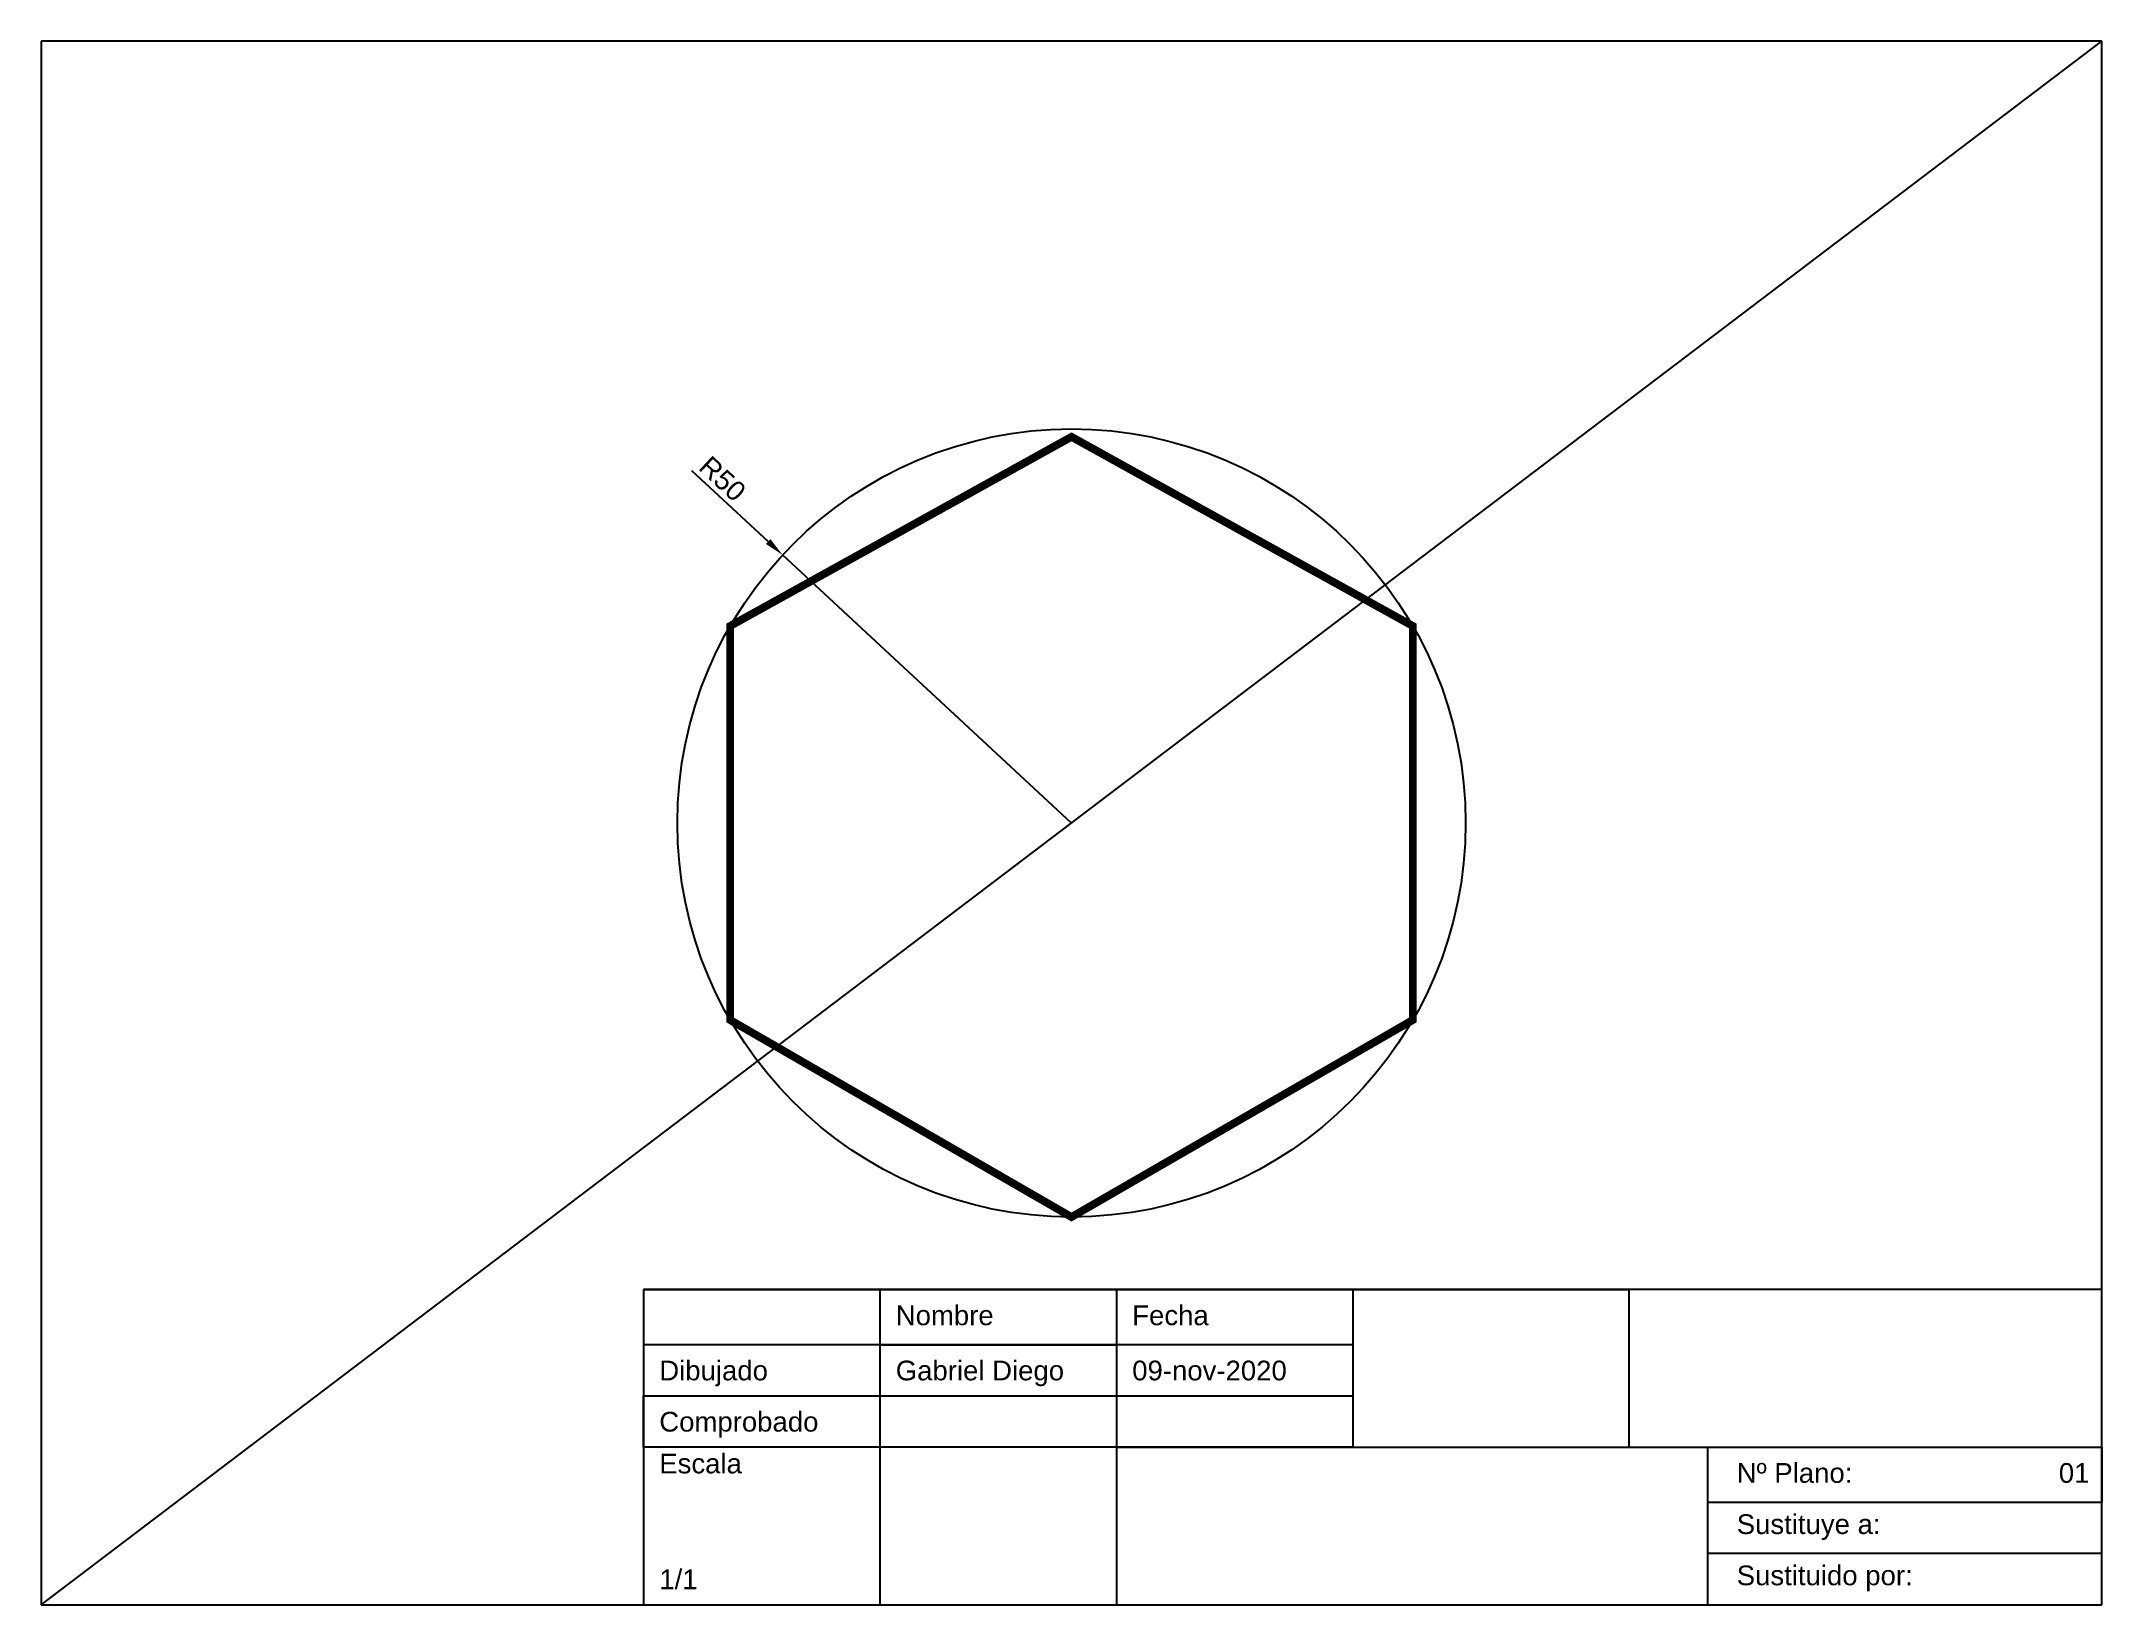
# Model space of a CAD drawing. Header units: millimetres. Extents: x 1681 to 4114, y 742 to 1650.
# Drawn here: x 1680.6 to 1942, y 741.9 to 940.4 of the extents above.
import ezdxf

# ---------------------------------------------------------------- set-up
doc = ezdxf.new("R2010")
doc.units = ezdxf.units.MM
doc.layers.add('auxiliares1', color=252, linetype='Continuous')
doc.styles.get("Standard").update_dxf_attribs({"font": 'arial.ttf'})
doc.dimstyles.new('ISO-25', dxfattribs={"dimtxt": 2.5, "dimasz": 2.5, "dimexe": 1.25, "dimexo": 0.625, "dimtad": 1, "dimtxsty": 'Standard', "dimcen": 2.5, "dimadec": 0, "dimazin": 0, "dimtfac": 1, "dimtmove": 0, "dimatfit": 3, "dimfxl": 1, "dimarcsym": 0})

# ---------------------------------------------------------------- blocks, each defined once
blk = doc.blocks.new('*D5')
at = {"layer": 'auxiliares1', "color": 0, "lineweight": -2, "transparency": 16777216}
for p, q in [((1763.08, 885.9), (1772.81, 876.87)), ((1811.29, 841.15), (1774.64, 875.17))]:
    blk.add_line(p, q, dxfattribs=at)
at = {"layer": 'auxiliares1', "color": 0, "transparency": 16777216}
blk.add_solid([(1773.09, 877.17), (1772.52, 876.56), (1774.64, 875.17)], dxfattribs=at)
at = {"layer": 'Defpoints', "color": 0, "transparency": 16777216}
for p in [(1774.64, 875.17), (1811.29, 841.15)]:
    blk.add_point(p, dxfattribs=at)
at = {"layer": 'auxiliares1', "color": 0, "transparency": 16777216, "insert": (1767.02, 884.83), "char_height": 2.5, "attachment_point": 5, "rotation": 317.1353}
blk.add_mtext('R50', dxfattribs=at)

msp = doc.modelspace()

# ---------------------------------------------------------------- linework, layer by layer
for p, q in [((1941.993, 940.36), (1680.583, 940.36)), ((1680.583, 940.36), (1680.583, 741.95)), ((1941.993, 741.95), (1941.993, 940.36)), ((1941.993, 781.95), (1756.993, 781.95)), ((1756.993, 781.95), (1756.993, 741.95)), ((1756.993, 781.95), (1786.993, 781.95)), ((1786.993, 781.95), (1786.993, 774.95)), ((1786.993, 781.95), (1816.993, 781.95)), ((1816.993, 781.95), (1816.993, 774.95)), ((1816.993, 781.95), (1846.993, 781.95)), ((1846.993, 781.95), (1846.993, 774.95)), ((1846.993, 781.95), (1881.993, 781.95)), ((1846.993, 781.95), (1846.993, 761.95)), ((1881.993, 781.95), (1881.993, 761.95)), ((1941.993, 741.95), (1941.993, 781.95)), ((1786.993, 774.95), (1756.993, 774.95)), ((1816.993, 774.95), (1786.993, 774.95)), ((1786.993, 774.95), (1816.993, 774.95)), ((1786.993, 774.95), (1786.993, 741.95)), ((1846.993, 774.95), (1816.993, 774.95)), ((1816.993, 774.95), (1816.993, 741.95)), ((1756.993, 761.95), (1756.993, 768.45)), ((1756.993, 768.45), (1786.993, 768.45)), ((1786.993, 768.45), (1846.993, 768.45)), ((1846.993, 761.95), (1756.993, 761.95)), ((1816.993, 761.95), (1891.993, 761.95)), ((1846.993, 761.95), (1881.993, 761.95)), ((1881.993, 761.95), (1941.993, 761.95)), ((1891.993, 761.95), (1891.993, 741.95)), ((1941.993, 761.95), (1941.993, 754.95)), ((1941.993, 754.95), (1891.993, 754.95)), ((1941.993, 748.45), (1891.993, 748.45)), ((1941.993, 741.95), (1941.993, 748.45)), ((1941.993, 741.95), (1941.993, 748.45)), ((1680.583, 741.95), (1941.993, 741.95)), ((1756.993, 741.95), (1941.993, 741.95))]:
    msp.add_line(p, q)
at = {"const_width": 1}
msp.add_lwpolyline([(1811.288, 890.155), (1767.987, 866.155), (1767.987, 816.155), (1811.288, 791.155), (1854.589, 816.155), (1854.589, 866.155), (1811.288, 890.155)], dxfattribs=at)
at = {"layer": 'auxiliares1'}
msp.add_line((1680.583, 741.95), (1941.993, 940.36), dxfattribs=at)
msp.add_circle((1811.288, 841.155), 50, dxfattribs=at)

# ---------------------------------------------------------------- texts
for s, p in [('Nombre', (1788.993, 777.431)), ('Fecha', (1818.993, 777.431)), ('Dibujado', (1758.993, 770.431)), ('Gabriel Diego', (1788.993, 770.431)), ('09-nov-2020', (1818.993, 770.431)), ('Comprobado', (1758.993, 763.931)), ('Escala', (1758.993, 758.627)), ('Nº Plano:                           01', (1895.68, 757.431)), ('Sustituye a:', (1895.68, 750.931)), ('1/1', (1758.993, 743.931)), ('Sustituido por:', (1895.68, 744.431))]:
    msp.add_text(s, height=2.5).set_placement(p)

# ---------------------------------------------------------------- dimensions: what is measured, and where the dimension line sits
dim = msp.add_radius_dim(center=(1811.288, 841.155), mpoint=(1774.64, 875.168), dimstyle='ISO-25', dxfattribs=at)
dim.commit()
dim.dimension.update_dxf_attribs({"geometry": '*D5', "text_midpoint": (1765.726, 883.441), "dimtype": 164})

doc.saveas('drawing.dxf')
